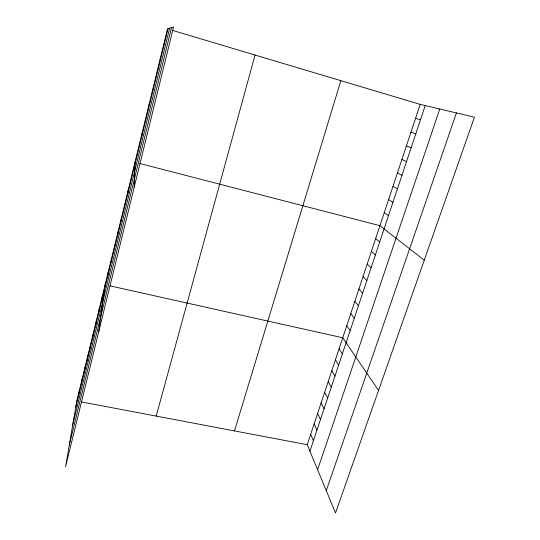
<?xml version="1.0" encoding="UTF-8"?>
<svg xmlns="http://www.w3.org/2000/svg" width="540" height="540" viewBox="0 0 540 540"><rect width="100%" height="100%" fill="white"/><g stroke="black" fill="none" stroke-linecap="round" stroke-linejoin="round"><path stroke-width="0.81" d="M138.456 150.032L138.463 147.987M134.237 187.103L134.987 162.243M131.409 178.916L131.544 176.371M127.94 193.151L128.135 190.363M124.504 207.252L124.754 204.228M121.095 221.218L121.406 217.964M117.72 235.062L118.091 231.572M114.372 248.771L114.804 245.052M111.064 262.352L111.55 258.417M107.777 275.812L108.317 271.654M98.725 331.736L105.125 284.776M101.54 301.401L102.181 296.838M98.577 313.551L99.266 308.799M95.634 325.6L96.377 320.666M92.725 337.547L93.508 332.431M89.836 349.4L90.666 344.095M86.967 361.145L87.844 355.671M84.125 372.803L85.05 367.146M81.304 384.358L82.269 378.533M78.509 395.82L79.522 389.833M75.735 407.194L168.041 28.715M72.711 424.953L169.655 28.208M69.269 445.129L171.511 27.634M156.195 416.084L255.035 55.04M234.475 430.92L340.855 80.669M307.247 444.717L420.194 104.369L474.437 117.194L335.529 513L307.247 444.717L81.547 401.936M309.92 451.177L425.223 105.563M317.601 469.719L439.79 109.006M326.268 490.651L456.428 112.934M110.039 285.876L342.738 337.777L378.54 390.427M163.735 44.28L164.214 44.408M139.786 163.492L379.937 225.679L424.251 260.185M415.557 118.341L420.485 119.772M172.192 30.294L420.194 104.369M410.967 132.179L415.787 133.853M406.411 145.901L411.136 147.805M401.902 159.496L406.519 161.629M397.427 172.969L401.949 175.325M392.999 186.32L397.42 188.899M388.604 199.557L392.931 202.358M384.251 212.672L388.483 215.69M375.658 238.565L379.708 242.001M371.419 251.343L375.374 254.981M367.214 264.013L371.081 267.847M160.022 59.528L160.427 59.947M363.049 276.575L366.829 280.598M358.918 289.022L362.61 293.24M354.82 301.367L358.432 305.775M350.757 313.612L354.287 318.202M346.727 325.748L350.177 330.514M339.059 348.847L342.353 353.957M335.414 359.829L338.634 365.101M331.803 370.73L334.949 376.157M328.212 381.544L331.29 387.126M324.648 392.269L327.659 398.007M321.118 402.921L324.054 408.807M156.344 74.628L156.674 75.33M317.608 413.492L320.483 419.519M314.132 423.974L316.933 430.151M310.675 434.383L313.416 440.701M152.698 89.586L152.962 90.565M149.087 104.395L149.283 105.644M145.51 119.063L145.638 120.582M141.966 133.596L142.027 135.378M76.788 401.031L65.563 466.83L173.543 27L167.488 28.883L76.788 401.031"/></g></svg>
